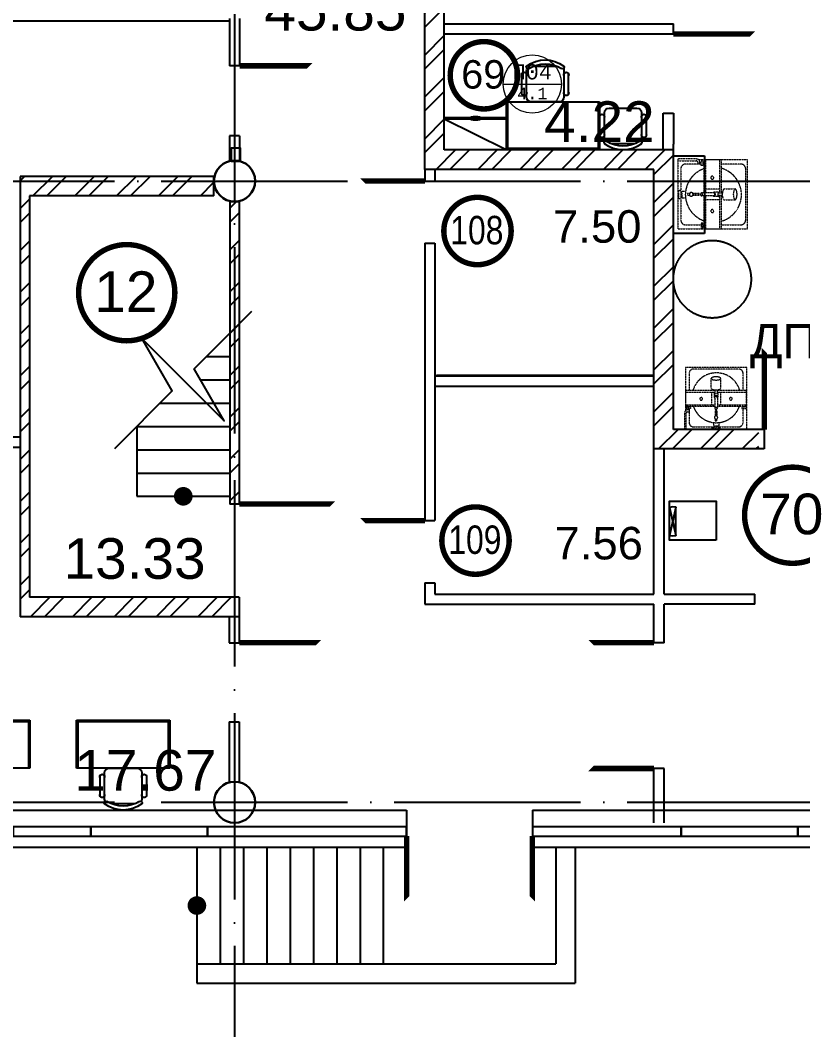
# Model space of a CAD drawing. Extents: x -4497 to 351150, y -50 to 322254.
# Drawn here: x 42009 to 52085, y 107157 to 120159 of the extents above; entities that cross this region are included whole.
import ezdxf
from ezdxf.enums import TextEntityAlignment as Align

# ---------------------------------------------------------------- set-up
doc = ezdxf.new("R2010")
doc.units = 0
doc.header["$LTSCALE"] = 100
for name, pattern in [('ACAD_ISO04W100', [30, 24, -3, 0, -3]), ('AHIDDEN4', [0.007, 0.005, -0.002]), ('DASHED', [19.05, 12.7, -6.35])]:
    doc.linetypes.add(name, pattern=pattern)
doc.layers.get('0').update_dxf_attribs({"linetype": 'CONTINUOUS'})
for name, color, linetype in [('axis', 40, 'CONTINUOUS'), ('brick', 12, 'CONTINUOUS'), ('COLON', 5, 'CONTINUOUS'), ('DOORS', 8, 'CONTINUOUS'), ('DRAW', 255, 'CONTINUOUS'), ('EEE', 7, 'CONTINUOUS'), ('furn', 54, 'CONTINUOUS'), ('GKL', 5, 'CONTINUOUS'), ('Glass', 4, 'CONTINUOUS'), ('production', 30, 'CONTINUOUS'), ('S', 2, 'CONTINUOUS'), ('SENDVICH', 2, 'CONTINUOUS'), ('TEXT', 2, 'CONTINUOUS')]:
    doc.layers.add(name, color=color, linetype=linetype)
for name, color, linetype, lineweight in [('dwgmodels.com', 3, 'CONTINUOUS', 0), ('Expl', 7, 'CONTINUOUS', 0), ('refr', 150, 'CONTINUOUS', 15), ('Z_0_Eksplіkacіjaja', 7, 'CONTINUOUS', 0)]:
    doc.layers.add(name, color=color, linetype=linetype, lineweight=lineweight)
doc.layers.add('MONOLIT', color=7, linetype='CONTINUOUS', true_color=0x691639)
doc.layers.add('OBORUD', color=7, linetype='CONTINUOUS', true_color=0x83639d)
doc.styles.add('ARIEL-17.5', font='arial.ttf', dxfattribs={"height": 15})
doc.styles.add('GENERATED_STYLE_1', font='arial.ttf')
doc.styles.get("Standard").update_dxf_attribs({"font": 'monotxt.shx', "width": 0.65, "height": 600})

# ---------------------------------------------------------------- blocks, each defined once
blk = doc.blocks.new('A$C194C6981')
at = {"layer": 'TEXT', "color": 6, "linetype": 'Continuous', "lineweight": 20, "style": 'ARIEL-17.5', "width": 0.998875}
blk.add_text('ДП-2', height=441.5, dxfattribs=at).set_placement((-953, 890))
blk = doc.blocks.new('Експікація приміщень')
at = {"layer": 'Z_0_Eksplіkacіjaja'}
blk.add_line((-1250, 0), (1250, 0), dxfattribs=at)
blk.add_ellipse((0, 0), major_axis=(-884, 884), ratio=1, start_param=3.926991, end_param=10.210176, dxfattribs=at)
at = {"layer": 'Z_0_Eksplіkacіjaja', "flags": 1}
blk.add_attdef('2_НАЙМЕНУВАННЯ', text='', height=500, dxfattribs=at).set_placement((0, 1879), align=Align.TOP_CENTER)
at = {"layer": 'Z_0_Eksplіkacіjaja'}
blk.add_attdef('1_НОМЕР', text='', height=650, dxfattribs=at).set_placement((0, 200), align=Align.CENTER)
blk.add_attdef('3_ПЛОЩА_КВ.М.', text='', height=500, dxfattribs=at).set_placement((0, -155), align=Align.TOP_CENTER)
blk = doc.blocks.new('1200х600')
at = {"layer": 'furn'}
for p, q in [((0, 0), (1200, 0)), ((0, -620), (0, 0)), ((20, -620), (20, 0)), ((1180, 0), (1180, -620)), ((1200, 0), (1200, -620)), ((1200, -600), (0, -600)), ((1200, -620), (0, -620))]:
    blk.add_line(p, q, dxfattribs=at)
blk = doc.blocks.new('CHAIR7')
for p, q in [((5.12, 15.04), (17.88, 15.04)), ((0, 9), (0, -9)), ((20, 12), (3, 12)), ((23, -7.44), (23, 7.44)), ((3, -12), (20, -12)), ((5.12, -15), (17.88, -15))]:
    blk.add_line(p, q)
for centre, radius, start, end in [((5.56, 13.54), 1.56, 73.7398, 286.2602), ((17.44, 13.54), 1.56, 253.7398, 106.2602), ((3, 9), 3, 90, 180), ((20, 9), 3, 62.41556, 90), ((22.34, 11.12), 1.1, 53.30994, 212.02741), ((4.82, 0), 19.64, 327.57575, 32.42425), ((7, 0), 20, 323.1301, 36.8699), ((3, -9), 3, 180, 270), ((5.56, -13.5), 1.56, 73.7398, 286.2602), ((17.44, -13.5), 1.56, 253.7398, 106.2602), ((20, -9), 3, 270, 297.58444), ((22.34, -11.12), 1.1, 147.97259, 306.69006)]:
    blk.add_arc(centre, radius, start, end)
blk = doc.blocks.new('box95-45')
at = {"layer": 'furn'}
for p, q in [((781, 400), (-19, 400)), ((-19, 400), (-19, -20)), ((781, -20), (781, 400)), ((-17, 376), (781, 376)), ((-17, -19), (781, 376)), ((-19, -20), (781, -20))]:
    blk.add_line(p, q, dxfattribs=at)
blk.add_ellipse((380, 388), major_axis=(74.3, 0), ratio=0.260869, dxfattribs=at)
blk = doc.blocks.new('A$C40C849ED')
at = {"layer": 'Expl', "color": 50, "lineweight": 0}
ref = blk.add_blockref('Експікація приміщень', (1133, 849), dxfattribs=dict(at, xscale=0.3000000000465661, yscale=0.2999999999883585, zscale=0.3))
ref.add_attrib('3_ПЛОЩА_КВ.М.', '4.1', dxfattribs={"height": 150}).set_placement((1133, 803), align=Align.TOP_CENTER)
ref.add_attrib('1_НОМЕР', 'П04', dxfattribs={"height": 195}).set_placement((1133, 909), align=Align.CENTER)
at = {"layer": 'furn', "xscale": -20, "yscale": 20, "zscale": 20}
for p, rotation in [((1300, 620, 0), 270), ((2301, 540), 90)]:
    blk.add_blockref('CHAIR7', p, dxfattribs=dict(at, rotation=rotation))
at = {"layer": 'furn'}
blk.add_blockref('1200х600', (800, 620), dxfattribs=at)
at = {"layer": 'furn', "xscale": -1}
blk.add_blockref('box95-45', (781, 20), dxfattribs=at)
blk = doc.blocks.new('Dilutel_tista_2')
at = {"layer": 'production', "color": 39, "linetype": 'AHIDDEN4', "lineweight": 18}
for p, q in [((800, 800), (0, 800)), ((0, 800), (0, 12)), ((501, 799), (299, 799)), ((299, 799), (299, 754)), ((320, 419), (320, 799)), ((480, 422), (480, 799)), ((501, 768), (501, 799)), ((531, 791), (510, 791)), ((510, 791), (510, 768)), ((531, 754), (531, 791)), ((800, 12), (800, 800)), ((22, 707), (21, 701)), ((21, 701), (21, 696)), ((21, 696), (21, 116)), ((23, 712), (22, 707)), ((25, 718), (23, 712)), ((28, 723), (25, 718)), ((31, 728), (28, 723)), ((34, 732), (31, 728)), ((38, 737), (34, 732)), ((42, 741), (38, 737)), ((47, 744), (42, 741)), ((52, 747), (47, 744)), ((57, 749), (52, 747)), ((63, 751), (57, 749)), ((68, 753), (63, 751)), ((74, 753), (68, 753)), ((80, 754), (74, 753)), ((299, 754), (80, 754)), ((201, 665), (160, 630)), ((248, 693), (201, 665)), ((299, 713), (248, 693)), ((299, 754), (299, 419)), ((510, 768), (501, 768)), ((501, 422), (501, 768)), ((510, 759), (501, 759)), ((510, 754), (501, 754)), ((552, 684), (501, 707)), ((510, 768), (510, 736)), ((510, 736), (531, 736)), ((707, 754), (531, 754)), ((531, 736), (531, 754)), ((598, 652), (552, 684)), ((637, 613), (598, 652)), ((712, 753), (707, 754)), ((718, 753), (712, 753)), ((724, 751), (718, 753)), ((729, 749), (724, 751)), ((735, 747), (729, 749)), ((739, 744), (735, 747)), ((744, 741), (739, 744)), ((748, 737), (744, 741)), ((752, 732), (748, 737)), ((756, 728), (752, 732)), ((759, 723), (756, 728)), ((761, 718), (759, 723)), ((763, 712), (761, 718)), ((764, 707), (763, 712)), ((765, 701), (764, 707)), ((766, 696), (765, 701)), ((766, 455), (766, 696)), ((98, 541), (80, 490)), ((125, 588), (98, 541)), ((160, 630), (125, 588)), ((387, 603), (386, 600)), ((386, 600), (386, 597)), ((386, 597), (386, 594)), ((386, 594), (387, 591)), ((389, 605), (387, 603)), ((387, 591), (389, 588)), ((390, 608), (389, 605)), ((389, 588), (390, 585)), ((392, 610), (390, 608)), ((390, 585), (392, 583)), ((395, 612), (392, 610)), ((392, 583), (395, 582)), ((398, 613), (395, 612)), ((395, 582), (398, 580)), ((401, 614), (398, 613)), ((398, 580), (401, 579)), ((404, 614), (401, 614)), ((401, 579), (404, 579)), ((407, 614), (404, 614)), ((404, 579), (407, 579)), ((410, 613), (407, 614)), ((407, 579), (410, 580)), ((413, 612), (410, 613)), ((410, 580), (413, 582)), ((415, 610), (413, 612)), ((413, 582), (415, 583)), ((417, 608), (415, 610)), ((415, 583), (417, 585)), ((419, 605), (417, 608)), ((417, 585), (419, 588)), ((421, 603), (419, 605)), ((419, 588), (421, 591)), ((421, 600), (421, 603)), ((422, 597), (421, 600)), ((421, 594), (422, 597)), ((421, 591), (421, 594)), ((670, 568), (637, 613)), ((693, 518), (670, 568)), ((80, 490), (71, 436)), ((71, 436), (71, 382)), ((126, 449), (119, 405)), ((119, 405), (126, 360)), ((142, 468), (126, 449)), ((157, 449), (142, 468)), ((267, 468), (142, 468)), ((164, 405), (157, 449)), ((157, 360), (164, 405)), ((276, 463), (267, 468)), ((283, 449), (276, 463)), ((288, 429), (283, 449)), ((290, 405), (288, 429)), ((288, 380), (290, 405)), ((289, 419), (337, 419)), ((480, 465), (320, 465)), ((323, 421), (322, 419)), ((324, 423), (323, 421)), ((326, 424), (324, 423)), ((328, 426), (326, 424)), ((330, 427), (328, 426)), ((332, 428), (330, 427)), ((334, 428), (332, 428)), ((336, 428), (334, 428)), ((336, 428), (383, 428)), ((339, 418), (337, 419)), ((337, 390), (339, 391)), ((340, 414), (339, 418)), ((339, 391), (340, 394)), ((342, 410), (340, 414)), ((340, 394), (342, 399)), ((342, 404), (342, 410)), ((342, 399), (342, 404)), ((368, 418), (365, 405)), ((365, 405), (368, 392)), ((376, 427), (368, 418)), ((368, 392), (376, 383)), ((375, 411), (374, 405)), ((374, 405), (375, 398)), ((378, 417), (375, 411)), ((375, 398), (378, 393)), ((387, 428), (376, 427)), ((382, 420), (378, 417)), ((378, 393), (382, 389)), ((387, 422), (382, 420)), ((396, 422), (387, 428)), ((387, 422), (527, 422)), ((518, 417), (514, 405)), ((514, 405), (518, 393)), ((527, 422), (518, 417)), ((518, 393), (527, 388)), ((536, 417), (527, 422)), ((527, 388), (536, 393)), ((540, 405), (536, 417)), ((536, 393), (540, 405)), ((627, 416), (555, 416)), ((555, 416), (555, 395)), ((555, 414), (625, 414)), ((555, 397), (625, 397)), ((555, 395), (626, 395)), ((624, 409), (623, 405)), ((623, 405), (624, 401)), ((625, 412), (624, 409)), ((624, 401), (625, 398)), ((626, 416), (625, 412)), ((625, 398), (626, 395)), ((628, 419), (626, 416)), ((626, 395), (628, 392)), ((631, 421), (628, 419)), ((628, 392), (631, 389)), ((634, 423), (631, 421)), ((637, 425), (634, 423)), ((641, 426), (637, 425)), ((645, 426), (641, 426)), ((648, 426), (645, 426)), ((652, 425), (648, 426)), ((655, 423), (652, 425)), ((658, 421), (655, 423)), ((661, 419), (658, 421)), ((658, 389), (661, 392)), ((663, 416), (661, 419)), ((661, 392), (663, 395)), ((665, 412), (663, 416)), ((686, 416), (663, 416)), ((663, 395), (665, 398)), ((663, 395), (686, 395)), ((666, 409), (665, 412)), ((665, 398), (666, 401)), ((666, 405), (666, 409)), ((666, 401), (666, 405)), ((686, 395), (686, 416)), ((708, 464), (693, 518)), ((713, 409), (708, 464)), ((708, 354), (713, 409)), ((751, 444), (711, 444)), ((751, 373), (751, 444)), ((766, 356), (766, 455)), ((766, 455), (788, 455)), ((766, 356), (766, 455)), ((788, 455), (788, 356)), ((71, 382), (80, 329)), ((80, 329), (98, 278)), ((98, 278), (125, 231)), ((126, 360), (142, 341)), ((142, 341), (157, 360)), ((267, 341), (142, 341)), ((267, 341), (276, 346)), ((276, 346), (283, 360)), ((283, 360), (288, 380)), ((289, 390), (337, 390)), ((299, 390), (299, 57)), ((320, 12), (320, 390)), ((320, 346), (480, 346)), ((322, 390), (324, 388)), ((324, 388), (325, 386)), ((325, 386), (327, 385)), ((327, 385), (328, 383)), ((328, 383), (330, 382)), ((330, 382), (332, 382)), ((332, 382), (334, 381)), ((334, 381), (336, 381)), ((336, 381), (383, 381)), ((376, 383), (387, 382)), ((382, 389), (387, 388)), ((387, 382), (396, 388)), ((387, 388), (527, 388)), ((480, 12), (480, 388)), ((501, 43), (501, 388)), ((631, 389), (634, 387)), ((634, 387), (637, 385)), ((637, 385), (641, 384)), ((641, 384), (645, 384)), ((645, 384), (648, 384)), ((648, 384), (652, 385)), ((652, 385), (655, 387)), ((655, 387), (658, 389)), ((670, 251), (693, 301)), ((693, 301), (708, 354)), ((711, 373), (751, 373)), ((766, 116), (766, 356)), ((788, 356), (766, 356)), ((125, 231), (160, 189)), ((160, 189), (201, 153)), ((201, 153), (248, 125)), ((387, 220), (386, 217)), ((386, 217), (386, 214)), ((386, 214), (386, 211)), ((386, 211), (387, 208)), ((389, 223), (387, 220)), ((387, 208), (389, 206)), ((390, 226), (389, 223)), ((389, 206), (390, 203)), ((392, 228), (390, 226)), ((390, 203), (392, 201)), ((395, 230), (392, 228)), ((392, 201), (395, 199)), ((398, 231), (395, 230)), ((395, 199), (398, 198)), ((401, 232), (398, 231)), ((398, 198), (401, 197)), ((404, 232), (401, 232)), ((401, 197), (404, 197)), ((407, 232), (404, 232)), ((404, 197), (407, 197)), ((410, 231), (407, 232)), ((407, 197), (410, 198)), ((413, 230), (410, 231)), ((410, 198), (413, 199)), ((415, 228), (413, 230)), ((413, 199), (415, 201)), ((417, 226), (415, 228)), ((415, 201), (417, 203)), ((419, 223), (417, 226)), ((417, 203), (419, 206)), ((421, 220), (419, 223)), ((419, 206), (421, 208)), ((421, 217), (421, 220)), ((422, 214), (421, 217)), ((421, 211), (422, 214)), ((421, 208), (421, 211)), ((501, 111), (552, 135)), ((552, 135), (598, 166)), ((598, 166), (637, 205)), ((637, 205), (670, 251)), ((0, 12), (558, 12)), ((21, 116), (21, 110)), ((21, 110), (22, 104)), ((22, 104), (23, 99)), ((23, 99), (25, 93)), ((25, 93), (28, 88)), ((28, 88), (31, 83)), ((31, 83), (34, 79)), ((34, 79), (38, 75)), ((38, 75), (42, 71)), ((42, 71), (47, 67)), ((47, 67), (52, 64)), ((52, 64), (57, 62)), ((57, 62), (63, 60)), ((63, 60), (68, 59)), ((68, 59), (74, 58)), ((74, 58), (80, 57)), ((80, 57), (299, 57)), ((248, 125), (299, 105)), ((299, 57), (299, 12)), ((299, 12), (501, 12)), ((501, 57), (510, 57)), ((510, 52), (501, 52)), ((510, 43), (501, 43)), ((501, 12), (501, 43)), ((510, 75), (531, 75)), ((510, 43), (510, 75)), ((510, 20), (510, 43)), ((531, 20), (510, 20)), ((531, 75), (531, 57)), ((531, 57), (547, 57)), ((531, 57), (531, 20)), ((547, 57), (547, 37)), ((547, 57), (570, 57)), ((547, 37), (548, 31)), ((548, 31), (550, 24)), ((550, 24), (552, 19)), ((552, 19), (556, 13)), ((556, 13), (561, 9)), ((561, 9), (566, 5)), ((566, 5), (572, 2)), ((570, 38), (570, 57)), ((570, 57), (707, 57)), ((570, 38), (570, 35)), ((570, 35), (571, 32)), ((571, 32), (572, 29)), ((572, 29), (574, 27)), ((572, 2), (578, 1)), ((574, 27), (576, 25)), ((576, 25), (579, 23)), ((578, 1), (585, 0)), ((579, 23), (581, 22)), ((581, 22), (584, 21)), ((584, 21), (587, 21)), ((585, 0), (789, 0)), ((789, 21), (587, 21)), ((707, 57), (712, 58)), ((712, 58), (718, 59)), ((718, 59), (724, 60)), ((724, 60), (729, 62)), ((729, 62), (735, 64)), ((735, 64), (739, 67)), ((739, 67), (744, 71)), ((744, 71), (748, 75)), ((748, 75), (752, 79)), ((752, 79), (756, 83)), ((756, 83), (759, 88)), ((759, 88), (761, 93)), ((761, 93), (763, 99)), ((763, 99), (764, 104)), ((764, 104), (765, 110)), ((765, 110), (766, 116)), ((791, 20), (789, 21)), ((789, 0), (791, 0)), ((792, 20), (791, 20)), ((791, 0), (792, 1)), ((794, 19), (792, 20)), ((792, 1), (794, 1)), ((796, 18), (794, 19)), ((794, 1), (796, 2)), ((797, 17), (796, 18)), ((796, 2), (797, 4)), ((798, 15), (797, 17)), ((797, 4), (798, 5)), ((799, 14), (798, 15)), ((798, 5), (799, 7)), ((799, 12), (799, 14)), ((799, 10), (799, 12)), ((799, 12), (800, 12)), ((799, 9), (799, 10)), ((799, 7), (799, 9))]:
    blk.add_line(p, q, dxfattribs=at)
blk = doc.blocks.new('Dilutel_tista')
at = {"layer": 'production', "color": 39, "linetype": 'AHIDDEN4', "lineweight": 18}
for p, q in [((900, 900), (0, 900)), ((0, 900), (0, 13)), ((24, 789), (23, 783)), ((23, 783), (23, 130)), ((25, 795), (24, 789)), ((26, 801), (25, 795)), ((28, 807), (26, 801)), ((31, 813), (28, 807)), ((34, 819), (31, 813)), ((38, 824), (34, 819)), ((43, 829), (38, 824)), ((48, 833), (43, 829)), ((53, 837), (48, 833)), ((58, 840), (53, 837)), ((64, 843), (58, 840)), ((70, 845), (64, 843)), ((77, 847), (70, 845)), ((83, 848), (77, 847)), ((90, 848), (83, 848)), ((337, 848), (90, 848)), ((337, 802), (279, 780)), ((563, 899), (337, 899)), ((337, 899), (337, 848)), ((337, 848), (337, 471)), ((360, 471), (360, 899)), ((540, 474), (540, 899)), ((563, 864), (563, 899)), ((574, 864), (563, 864)), ((563, 474), (563, 864)), ((574, 854), (563, 854)), ((574, 848), (563, 848)), ((621, 769), (563, 796)), ((597, 890), (574, 890)), ((574, 890), (574, 864)), ((574, 864), (574, 828)), ((574, 828), (597, 828)), ((597, 848), (597, 890)), ((795, 848), (597, 848)), ((597, 828), (597, 848)), ((802, 848), (795, 848)), ((808, 847), (802, 848)), ((814, 845), (808, 847)), ((820, 843), (814, 845)), ((826, 840), (820, 843)), ((832, 837), (826, 840)), ((837, 833), (832, 837)), ((842, 829), (837, 833)), ((846, 824), (842, 829)), ((850, 819), (846, 824)), ((853, 813), (850, 819)), ((856, 807), (853, 813)), ((858, 801), (856, 807)), ((860, 795), (858, 801)), ((861, 789), (860, 795)), ((861, 783), (861, 789)), ((861, 512), (861, 783)), ((900, 13), (900, 900)), ((141, 661), (111, 608)), ((180, 708), (141, 661)), ((226, 748), (180, 708)), ((279, 780), (226, 748)), ((435, 675), (434, 671)), ((434, 671), (435, 668)), ((436, 678), (435, 675)), ((435, 668), (436, 665)), ((437, 681), (436, 678)), ((436, 665), (437, 661)), ((439, 684), (437, 681)), ((437, 661), (439, 659)), ((442, 686), (439, 684)), ((439, 659), (442, 656)), ((444, 688), (442, 686)), ((442, 656), (444, 654)), ((448, 690), (444, 688)), ((444, 654), (448, 653)), ((451, 691), (448, 690)), ((448, 653), (451, 652)), ((454, 691), (451, 691)), ((451, 652), (454, 652)), ((458, 691), (454, 691)), ((454, 652), (458, 652)), ((461, 690), (458, 691)), ((458, 652), (461, 653)), ((464, 688), (461, 690)), ((461, 653), (464, 654)), ((467, 686), (464, 688)), ((464, 654), (467, 656)), ((470, 684), (467, 686)), ((467, 656), (470, 659)), ((472, 681), (470, 684)), ((470, 659), (472, 661)), ((473, 678), (472, 681)), ((472, 661), (473, 665)), ((474, 675), (473, 678)), ((473, 665), (474, 668)), ((474, 671), (474, 675)), ((474, 668), (474, 671)), ((672, 734), (621, 769)), ((717, 690), (672, 734)), ((753, 639), (717, 690)), ((90, 551), (79, 491)), ((111, 608), (90, 551)), ((159, 526), (142, 505)), ((177, 505), (159, 526)), ((301, 526), (159, 526)), ((310, 521), (301, 526)), ((319, 505), (310, 521)), ((540, 523), (360, 523)), ((780, 582), (753, 639)), ((796, 522), (780, 582)), ((802, 460), (796, 522)), ((79, 491), (79, 430)), ((79, 430), (90, 370)), ((142, 505), (134, 455)), ((134, 455), (142, 405)), ((142, 405), (159, 384)), ((159, 384), (177, 405)), ((184, 455), (177, 505)), ((177, 405), (184, 455)), ((310, 390), (319, 405)), ((324, 482), (319, 505)), ((319, 405), (324, 428)), ((326, 455), (324, 482)), ((324, 428), (326, 455)), ((325, 471), (379, 471)), ((325, 438), (379, 438)), ((337, 438), (337, 65)), ((360, 13), (360, 438)), ((363, 473), (362, 471)), ((362, 438), (364, 436)), ((365, 476), (363, 473)), ((364, 436), (366, 434)), ((367, 477), (365, 476)), ((366, 434), (368, 433)), ((369, 479), (367, 477)), ((368, 433), (370, 431)), ((371, 480), (369, 479)), ((370, 431), (372, 430)), ((373, 481), (371, 480)), ((372, 430), (374, 430)), ((376, 482), (373, 481)), ((374, 430), (376, 429)), ((378, 482), (376, 482)), ((376, 429), (378, 429)), ((378, 482), (431, 482)), ((378, 429), (431, 429)), ((381, 470), (379, 471)), ((379, 438), (381, 440)), ((383, 466), (381, 470)), ((381, 440), (383, 443)), ((384, 461), (383, 466)), ((383, 443), (384, 449)), ((385, 455), (384, 461)), ((384, 449), (385, 455)), ((414, 470), (411, 456)), ((411, 456), (414, 441)), ((423, 480), (414, 470)), ((414, 441), (423, 431)), ((422, 463), (421, 455)), ((421, 455), (422, 448)), ((425, 469), (422, 463)), ((422, 448), (425, 442)), ((435, 481), (423, 480)), ((423, 431), (435, 429)), ((430, 473), (425, 469)), ((425, 442), (430, 438)), ((435, 474), (430, 473)), ((430, 438), (435, 436)), ((446, 474), (435, 481)), ((435, 474), (593, 474)), ((435, 429), (445, 436)), ((435, 436), (593, 436)), ((540, 13), (540, 436)), ((563, 48), (563, 436)), ((583, 469), (578, 455)), ((578, 455), (583, 442)), ((593, 474), (583, 469)), ((583, 442), (593, 436)), ((603, 469), (593, 474)), ((593, 436), (603, 442)), ((608, 455), (603, 469)), ((603, 442), (608, 455)), ((705, 468), (624, 468)), ((624, 468), (624, 444)), ((624, 466), (703, 466)), ((624, 447), (703, 447)), ((624, 444), (704, 444)), ((702, 460), (701, 456)), ((701, 456), (702, 452)), ((703, 464), (702, 460)), ((702, 452), (703, 448)), ((704, 468), (703, 464)), ((703, 448), (704, 444)), ((707, 471), (704, 468)), ((704, 444), (707, 440)), ((710, 474), (707, 471)), ((707, 440), (710, 438)), ((713, 476), (710, 474)), ((710, 438), (713, 435)), ((717, 478), (713, 476)), ((713, 435), (717, 433)), ((721, 479), (717, 478)), ((717, 433), (721, 432)), ((725, 479), (721, 479)), ((721, 432), (725, 432)), ((729, 479), (725, 479)), ((725, 432), (729, 432)), ((733, 478), (729, 479)), ((729, 432), (733, 433)), ((737, 476), (733, 478)), ((733, 433), (737, 435)), ((741, 474), (737, 476)), ((737, 435), (741, 438)), ((744, 471), (741, 474)), ((741, 438), (744, 440)), ((746, 468), (744, 471)), ((744, 440), (746, 444)), ((772, 468), (745, 468)), ((748, 464), (746, 468)), ((746, 444), (748, 448)), ((746, 444), (772, 444)), ((749, 460), (748, 464)), ((748, 448), (749, 452)), ((749, 456), (749, 460)), ((749, 452), (749, 456)), ((772, 444), (772, 468)), ((780, 338), (796, 398)), ((796, 398), (802, 460)), ((799, 419), (845, 419)), ((845, 500), (800, 500)), ((845, 419), (845, 500)), ((861, 401), (861, 512)), ((861, 512), (887, 512)), ((861, 401), (861, 512)), ((861, 130), (861, 401)), ((887, 401), (861, 401)), ((887, 512), (887, 401)), ((90, 370), (111, 313)), ((111, 313), (141, 260)), ((301, 384), (159, 384)), ((301, 384), (310, 390)), ((360, 390), (540, 390)), ((451, 261), (448, 260)), ((454, 261), (451, 261)), ((458, 261), (454, 261)), ((461, 260), (458, 261)), ((717, 231), (753, 282)), ((753, 282), (780, 338)), ((141, 260), (180, 212)), ((180, 212), (226, 173)), ((226, 173), (279, 141)), ((279, 141), (337, 119)), ((435, 245), (434, 241)), ((434, 241), (435, 238)), ((436, 248), (435, 245)), ((435, 238), (436, 235)), ((437, 251), (436, 248)), ((436, 235), (437, 231)), ((439, 254), (437, 251)), ((437, 231), (439, 229)), ((442, 256), (439, 254)), ((439, 229), (442, 226)), ((444, 258), (442, 256)), ((442, 226), (444, 224)), ((448, 260), (444, 258)), ((444, 224), (448, 223)), ((448, 223), (451, 222)), ((451, 222), (454, 222)), ((454, 222), (458, 222)), ((458, 222), (461, 223)), ((464, 258), (461, 260)), ((461, 223), (464, 224)), ((467, 256), (464, 258)), ((464, 224), (467, 226)), ((470, 254), (467, 256)), ((467, 226), (470, 229)), ((472, 251), (470, 254)), ((470, 229), (472, 231)), ((473, 248), (472, 251)), ((472, 231), (473, 235)), ((474, 245), (473, 248)), ((473, 235), (474, 238)), ((474, 241), (474, 245)), ((474, 238), (474, 241)), ((563, 125), (621, 151)), ((621, 151), (672, 187)), ((672, 187), (717, 231)), ((0, 13), (627, 13)), ((23, 130), (24, 124)), ((24, 124), (25, 117)), ((25, 117), (26, 111)), ((26, 111), (28, 105)), ((28, 105), (31, 99)), ((31, 99), (34, 94)), ((34, 94), (38, 89)), ((38, 89), (43, 84)), ((43, 84), (48, 80)), ((48, 80), (53, 76)), ((53, 76), (58, 72)), ((58, 72), (64, 70)), ((64, 70), (70, 68)), ((70, 68), (77, 66)), ((77, 66), (83, 65)), ((83, 65), (90, 65)), ((90, 65), (337, 65)), ((337, 65), (337, 13)), ((337, 13), (563, 13)), ((563, 65), (574, 65)), ((574, 58), (563, 58)), ((574, 48), (563, 48)), ((563, 13), (563, 48)), ((574, 84), (597, 84)), ((574, 48), (574, 84)), ((574, 22), (574, 48)), ((597, 22), (574, 22)), ((597, 84), (597, 65)), ((597, 65), (616, 65)), ((597, 65), (597, 22)), ((616, 65), (616, 42)), ((616, 65), (641, 65)), ((616, 42), (616, 34)), ((616, 34), (618, 27)), ((618, 27), (621, 21)), ((621, 21), (626, 15)), ((626, 15), (631, 10)), ((631, 10), (637, 6)), ((637, 6), (644, 3)), ((641, 43), (641, 65)), ((641, 65), (795, 65)), ((641, 43), (641, 39)), ((641, 39), (642, 36)), ((642, 36), (644, 33)), ((644, 33), (646, 30)), ((644, 3), (651, 1)), ((646, 30), (648, 28)), ((648, 28), (651, 26)), ((651, 26), (654, 24)), ((651, 1), (658, 0)), ((654, 24), (657, 24)), ((657, 24), (661, 23)), ((658, 0), (887, 0)), ((887, 23), (661, 23)), ((795, 65), (802, 65)), ((802, 65), (808, 66)), ((808, 66), (814, 68)), ((814, 68), (820, 70)), ((820, 70), (826, 72)), ((826, 72), (832, 76)), ((832, 76), (837, 80)), ((837, 80), (842, 84)), ((842, 84), (846, 89)), ((846, 89), (850, 94)), ((850, 94), (853, 99)), ((853, 99), (856, 105)), ((856, 105), (858, 111)), ((858, 111), (860, 117)), ((860, 117), (861, 124)), ((861, 124), (861, 130)), ((890, 23), (887, 23)), ((887, 0), (890, 0)), ((892, 23), (890, 23)), ((890, 0), (892, 1)), ((893, 22), (892, 23)), ((892, 1), (893, 2)), ((895, 21), (893, 22)), ((893, 2), (895, 3)), ((897, 19), (895, 21)), ((895, 3), (897, 4)), ((898, 17), (897, 19)), ((897, 4), (898, 6)), ((899, 16), (898, 17)), ((898, 6), (899, 8)), ((899, 14), (899, 16)), ((899, 12), (899, 14)), ((899, 13), (900, 13)), ((899, 10), (899, 12)), ((899, 8), (899, 10))]:
    blk.add_line(p, q, dxfattribs=at)
blk = doc.blocks.new('A$C125E3969')
at = {"layer": 'production', "color": 143, "linetype": 'DASHED', "ltscale": 10, "elevation": 0}
blk.add_lwpolyline([(13650, 7325), (13650, 8325), (14050, 8325), (14050, 7325), (13650, 7325)], dxfattribs=at)
at = {"layer": 'production', "color": 11, "elevation": 0}
blk.add_lwpolyline([(14200, 3376), (13600, 3376), (13600, 3436), (13642, 3431), (13683, 3436), (13683, 3801), (13642, 3806), (13601, 3797), (13683, 3436), (13683, 3801), (13600, 3436), (13600, 3876), (14200, 3876), (14200, 3376)], dxfattribs=at)
at = {"layer": 'production', "color": 11, "linetype": 'DASHED', "ltscale": 10}
blk.add_circle((14150, 6736, 0), 500, dxfattribs=at)
blk.add_blockref('A$C40C849ED', (10700, 8400, 0))
at = {"layer": 'furn', "rotation": 180}
for p in [(5366, 438), (7166, 438)]:
    blk.add_blockref('1200х600', p, dxfattribs=at)
at = {"layer": 'furn', "xscale": -20, "yscale": 20, "zscale": 20, "rotation": 90}
blk.add_blockref('CHAIR7', (6566, 440), dxfattribs=at)
at = {"layer": 'production', "color": 0, "lineweight": 0, "rotation": 180}
blk.add_blockref('Dilutel_tista', (14605, 8284, 0), dxfattribs=at)
at = {"layer": 'production', "color": 39, "linetype": 'AHIDDEN4', "lineweight": 18, "rotation": 270}
blk.add_blockref('Dilutel_tista_2', (13794, 5600), dxfattribs=at)
at = {"layer": 'refr', "color": 5, "lineweight": 0, "style": 'GENERATED_STYLE_1'}
for p in [(31750, 11184, 0), (26627, 8259, 0), (27247, 8259, 0)]:
    blk.add_attdef('txt', text='', height=120, dxfattribs=at).set_placement(p, align=Align.BOTTOM_LEFT)

msp = doc.modelspace()

# ---------------------------------------------------------------- hatches: boundary and pattern name
at = {"layer": 'DRAW'}
h = msp.add_hatch(dxfattribs=at)
h.set_pattern_fill('ANSI32,_O', color=256, scale=40)
h.set_pattern_definition([(45, (4446.9, 441176.72), (-269.4077, 269.4077), []), (45, (4626.5, 441176.72), (-269.4077, 269.4077), [])])
h.paths.add_polyline_path([(47469.3, 118487.2), (50419.3, 118487.2), (50419.3, 114887.5), (51519.3, 114887.5), (51519.3, 114637.5), (50169.3, 114637.5), (50169.3, 118237.2), (47219.3, 118237.2), (47219.3, 125962.2), (46869.3, 125962.2), (46869.3, 126212.2), (47469.3, 126212.2)])
h.paths.add_polyline_path([(57419.3, 117837.2), (56769.3, 117837.2), (56769.3, 114637.5), (52609.3, 114637.5), (52609.3, 114887.5), (56519.3, 114887.5), (56519.3, 118087.2), (57419.3, 118087.2)])
h.paths.add_polyline_path([(42009.3, 118147.2), (44504.3, 118147.2), (44504.3, 118087.2), (44504.3, 117897.2), (42129.3, 117897.2), (42129.3, 112727.2), (44829.3, 112727.2), (44829.3, 112477.2), (42009.3, 112477.2)])
h.paths.add_polyline_path([(60857.2, 117837.2, 0.3183234), (61034.3, 118087.2), (65594.3, 118087.2), (65594.3, 118359.3), (65844.3, 118359.3), (65844.3, 117837.2)])
h.paths.add_polyline_path([(44709.3, 117822.2), (44709.3, 113927.2), (44829.3, 113927.2), (44829.3, 117822.2), (44769.3, 117822.2)])
h.paths.add_polyline_path([(59234.3, 117837.2), (58019.3, 117837.2), (58019.3, 118087.2), (59234.3, 118087.2)])
h.paths.add_polyline_path([(60504.3, 118087.2, 0.3183234), (60681.4, 117837.2), (60328.7, 117837.2), (60328.7, 118087.2)])

# ---------------------------------------------------------------- linework, layer by layer
for p, q in [((44409.3, 115827.2), (44709.3, 115827.2)), ((44332.4, 115527.2), (44709.3, 115527.2)), ((43809.3, 115227.2), (44709.3, 115227.2)), ((43509.3, 114927.2), (44709.3, 114927.2)), ((43509.3, 114627.2), (44709.3, 114627.2)), ((43509.3, 114327.2), (44709.3, 114327.2)), ((43509.3, 114027.2), (44709.3, 114027.2))]:
    msp.add_line(p, q)
at = {"flags": 128}
for points in [[(43226.5, 114644.3), (43967.9, 115385.7), (43581.5, 116055), (44637.1, 114999.4), (44250.7, 115668.6), (44992.1, 116410)], [(43509.3, 114927.2), (43509.3, 114027.2)]]:
    msp.add_lwpolyline(points, dxfattribs=at)
msp.add_lwpolyline([(44109.3, 114027.2, 0, 0, 0), (44109.3, 114306.5, 240, 0, 0), (44109.3, 115306.5, 0, 0, 0)], format="xyseb", dxfattribs=at)
at = {"const_width": 120, "flags": 128}
msp.add_lwpolyline([(44049.3, 114027.2, 1), (44169.3, 114027.2, 1)], format="xyb", close=True, dxfattribs=at)
at = {"layer": 'axis', "linetype": 'ACAD_ISO04W100'}
for p, q in [((44769.3, 318243.4), (44769.3, 84615.2)), ((-1176.8, 118087.2), (132719.4, 118087.2)), ((-1176.8, 110087.2), (272433.1, 110087.2))]:
    msp.add_line(p, q, dxfattribs=at)
at = {"layer": 'brick', "linetype": 'Continuous'}
for points, elevation in [([(47469.3, 118487.2), (47469.3, 126212.2)], -0.2), ([(47219.3, 118237.2), (47219.3, 125962.2)], -0.2), ([(50419.3, 118487.2), (47469.3, 118487.2)], 0), ([(50419.3, 114887.5), (50419.3, 118487.2)], -0.2), ([(50169.3, 118237.2), (47219.3, 118237.2)], 0), ([(50169.3, 114637.5), (50169.3, 118237.2)], -0.2), ([(51589.3, 114887.5), (50419.3, 114887.5)], -0.2), ([(51589.3, 114637.5), (50169.3, 114637.5)], -0.2)]:
    msp.add_lwpolyline(points, dxfattribs=dict(at, elevation=elevation))
at = {"layer": 'brick', "flags": 128}
for points in [[(42009.3, 118147.2), (42009.3, 112477.2)], [(44504.3, 118147.2), (42009.3, 118147.2)], [(44504.3, 117897.2), (44504.3, 118147.2)], [(42129.3, 117897.2), (42129.3, 112727.2)], [(44504.3, 117897.2), (42129.3, 117897.2)], [(44709.3, 117822.2), (44709.3, 113927.2)], [(44709.3, 117822.2), (44829.3, 117822.2)], [(44829.3, 117822.2), (44829.3, 113927.2)], [(44829.3, 113927.2), (44709.3, 113927.2)], [(44829.3, 112727.2), (42129.3, 112727.2)], [(44829.3, 112727.2), (44829.3, 112477.2)], [(44829.3, 112477.2), (42009.3, 112477.2)]]:
    msp.add_lwpolyline(points, dxfattribs=at)
at = {"layer": 'brick', "elevation": -0.2, "flags": 128}
msp.add_lwpolyline([(51589.3, 114887.5), (51589.3, 114637.5)], dxfattribs=at)
at = {"layer": 'COLON', "lineweight": 30}
for points in [[(44504.3, 118087.2, 1), (45034.3, 118087.2, 1)], [(44504.3, 110087.2, 1), (45034.3, 110087.2, 1)]]:
    msp.add_lwpolyline(points, format="xyb", close=True, dxfattribs=at)
at = {"layer": 'DOORS', "flags": 128}
for points, elevation in [([(50419.3, 121132.2, 70, 70, 0), (51439.3, 121132.2, 0, 0, 0), (50419.3, 120112.2, 0, 0, 0)], 0), ([(47219.3, 118087.2, 70, 70, 0), (46419.3, 118087.2, 0, 0, 0), (47219.3, 117287.2, 0, 0, 0)], 0), ([(47219.3, 113714, 70, 70, 0), (46419.3, 113714, 0, 0, 0), (47219.3, 112914, 0, 0, 0)], -0.1), ([(52489.3, 112637.2, 70, 70, 0), (52489.3, 111617.2, 0, 0, 0), (51469.3, 112637.2, 0, 0, 0)], -0.3)]:
    msp.add_lwpolyline(points, format="xyseb", dxfattribs=dict(at, elevation=elevation))
for points in [[(50419.3, 119982.2, 70, 70, 0), (51439.3, 119982.2, 0, 0, 0), (50419.3, 118962.2, 0, 0, 0)], [(44834.3, 119570.2, 70, 70, 0), (45734.3, 119570.2, 0, 0, 0), (44834.3, 118670.2, 0, 0, 0)], [(44829.3, 113927.2, 70, 70, 0), (46029.3, 113927.2, 0, 0, 0), (44829.3, 112727.2, 0, 0, 0)], [(44829.3, 112142.2, 70, 70, 0), (45849.3, 112142.2, 0, 0, 0), (44829.3, 111122.2, 0, 0, 0)], [(50169.3, 110522.2, 70, 70, 0), (49359.3, 110522.2, 0, 0, 0), (50169.3, 111332.2, 0, 0, 0), (49359.3, 112142.2, 70, 70, 0), (50169.3, 112142.2, 70, 70, 0)], [(46984.3, 109652.2, 70, 70, 0), (46984.3, 108842.2, 0, 0, 0), (47794.3, 109652.2, 0, 0, 0), (48604.3, 108842.2, 70, 70, 0), (48604.3, 109652.2, 70, 70, 0)]]:
    msp.add_lwpolyline(points, format="xyseb", dxfattribs=at)
at = {"layer": 'DOORS', "color": 1, "elevation": -0.2, "flags": 128}
msp.add_lwpolyline([(51589.3, 114887.5, 70, 70, 0), (51589.3, 115907.5, 0, 0, 0), (52609.3, 114887.5, 0, 0, 0)], format="xyseb", dxfattribs=at)
at = {"layer": 'DRAW'}
msp.add_line((50169.3, 115587.2, 0), (50169.3, 115587.2, 0), dxfattribs=at)
at = {"layer": 'dwgmodels.com', "color": 7, "lineweight": 25}
msp.add_lwpolyline([(44724.3, 118344.2), (44844.3, 118344.2), (44844.3, 118512.3), (44724.3, 118512.3), (44724.3, 118344.2)], dxfattribs=at)
at = {"layer": 'EEE', "linetype": 'Continuous', "const_width": 70}
for points in [[(47545.6, 119449.4, 1), (48413, 119449.4, 1)], [(42761.3, 116649.4, 1), (44000.4, 116649.4, 1)]]:
    msp.add_lwpolyline(points, format="xyb", close=True, dxfattribs=at)
for points, elevation in [([(47463.2, 117443.7, 1), (48330.6, 117443.7, 1)], -0.3), ([(51335.6, 113783.7, 1), (52574.7, 113783.7, 1)], -0.3), ([(47437.7, 113456.9, 1), (48305.1, 113456.9, 1)], -0.2)]:
    msp.add_lwpolyline(points, format="xyb", close=True, dxfattribs=dict(at, elevation=elevation))
at = {"layer": 'GKL'}
for p, q in [((36454.3, 120148.7), (44704.3, 120148.7)), ((50419.3, 118962.2), (50419.3, 118562.2))]:
    msp.add_line(p, q, dxfattribs=at)
at = {"layer": 'GKL', "flags": 128}
for points in [[(44704.3, 120182.2), (44704.3, 119570.2)], [(44834.3, 120182.2), (44834.3, 119570.2)], [(47469.3, 120112.2), (50419.3, 120112.2)], [(47469.3, 119982.2), (50419.3, 119982.2)], [(44834.3, 119570.2), (44704.3, 119570.2)], [(50289.3, 118962.2), (50419.3, 118962.2)], [(44704.3, 118670.2), (44704.3, 118344.1)], [(44834.3, 118670.2), (44704.3, 118670.2)], [(44834.3, 118670.2), (44834.3, 118344.1)], [(42009.3, 114787.2), (39319.3, 114787.2)], [(42009.3, 114657.2), (39319.3, 114657.2)], [(50169.3, 112767.2), (50169.3, 114637.5)], [(50299.3, 112767.2), (50299.3, 114637.5)], [(50169.3, 112142.2), (50169.3, 112637.2)], [(51469.3, 112637.2), (50299.3, 112637.2)], [(50299.3, 112142.2), (50299.3, 112637.2)], [(44699.3, 112477.2), (44699.3, 112142.2)], [(44829.3, 112477.2), (44829.3, 112142.2)], [(44699.3, 112142.2), (44829.3, 112142.2)], [(50299.3, 112142.2), (50169.3, 112142.2)], [(44699.3, 111122.2), (44699.3, 110345.3)], [(44699.3, 111122.2), (44829.3, 111122.2)], [(44829.3, 111122.2), (44829.3, 110345.3)], [(50169.3, 109822.2), (50169.3, 110522.2)], [(50299.3, 110522.2), (50169.3, 110522.2)], [(50299.3, 109822.2), (50299.3, 110522.2)]]:
    msp.add_lwpolyline(points, dxfattribs=at)
for points, elevation in [([(50419.3, 119982.2), (50419.3, 120112.2)], 0), ([(50289.3, 118487.2), (50289.3, 118962.2)], 0), ([(50419.3, 118487.2), (50419.3, 118562.2)], 0), ([(47219.3, 118237.2), (47219.3, 118087.2)], 0), ([(47349.3, 118237.2), (47349.3, 118087.2)], 0), ([(47219.3, 118087.2), (47349.3, 118087.2)], -0.1), ([(47219.3, 117287.2), (47219.3, 113714)], 0), ([(47219.3, 117287.2), (47349.3, 117287.2)], -0.1), ([(47349.3, 117287.2), (47349.3, 113714)], 0), ([(47369.3, 115587.2), (50169.3, 115587.2)], 0), ([(47349.3, 115577.2), (50169.3, 115577.2)], 0), ([(47349.3, 115447.2), (50169.3, 115447.2)], 0), ([(47219.3, 113714), (47349.3, 113714)], -0.1), ([(47219.3, 112914), (47219.3, 112637.2)], 0), ([(47219.3, 112914), (47349.3, 112914)], -0.1), ([(47349.3, 112914), (47349.3, 112767.2)], 0), ([(47349.3, 112767.2), (50169.3, 112767.2)], -0.3), ([(50299.3, 112767.2), (51469.3, 112767.2)], -0.3), ([(51469.3, 112637.2), (51469.3, 112767.2)], -0.3), ([(47219.3, 112637.2), (50169.3, 112637.2)], -0.3)]:
    msp.add_lwpolyline(points, dxfattribs=dict(at, elevation=elevation))
at = {"layer": 'Glass'}
for points in [[(42919.3, 109652.2), (44419.3, 109652.2), (44419.3, 109772.2), (42919.3, 109772.2)], [(50519.3, 109652.2), (52019.3, 109652.2), (52019.3, 109772.2), (50519.3, 109772.2)]]:
    msp.add_lwpolyline(points, close=True, dxfattribs=at)
at = {"layer": 'MONOLIT'}
for p, q in [((46984.3, 109987.2), (46984.3, 109507.2)), ((48604.3, 109987.2), (48604.3, 109507.5)), ((44284.3, 109507.2), (44284.3, 107757.2)), ((44584.3, 109507.2), (44584.3, 108007.2)), ((44884.3, 109507.2), (44884.3, 108007.2)), ((45184.3, 109507.2), (45184.3, 108007.2)), ((45484.3, 109507.2), (45484.3, 108007.2)), ((45784.3, 109507.2), (45784.3, 108007.2)), ((46084.3, 109507.2), (46084.3, 108007.2)), ((46384.3, 109507.2), (46384.3, 108007.2)), ((46684.3, 109507.2), (46684.3, 108007.2)), ((48904.3, 109507.2), (48904.3, 108007.2)), ((49154.3, 109507.2), (49154.3, 107757.2))]:
    msp.add_line(p, q, dxfattribs=at)
for points in [[(36669.3, 109987.2), (46984.3, 109987.2)], [(48604.3, 109987.2), (103969.3, 109987.2)], [(36189.3, 109507.2), (46984.3, 109507.2)], [(48604.3, 109507.2), (103969.3, 109507.2)], [(44284.3, 108007.2), (48904.3, 108007.2)], [(44284.3, 107757.2), (49154.3, 107757.2)]]:
    msp.add_lwpolyline(points, dxfattribs=at)
at = {"layer": 'MONOLIT', "const_width": 120, "flags": 128}
msp.add_lwpolyline([(44224.3, 108757.2, 1), (44344.3, 108757.2, 1)], format="xyb", close=True, dxfattribs=at)
at = {"layer": 'MONOLIT', "flags": 128}
msp.add_lwpolyline([(44284.3, 108757.2, 0, 0, 0), (45684.3, 108757.2, 240, 0, 0), (46684.3, 108757.2, 0, 0, 0)], format="xyseb", dxfattribs=at)
at = {"layer": 'SENDVICH'}
for points in [[(41919.3, 109652.3), (42919.3, 109652.3), (42919.3, 109772.2), (41919.3, 109772.2)], [(44419.3, 109652.2), (46984.3, 109652.2), (46984.3, 109772.2), (44419.3, 109772.2)], [(48604.3, 109652.2), (50519.3, 109652.2), (50519.3, 109772.2), (48604.3, 109772.2)], [(52019.3, 109652.2), (53519.3, 109652.2), (53519.3, 109772.2), (52019.3, 109772.2)]]:
    msp.add_lwpolyline(points, close=True, dxfattribs=at)

# ---------------------------------------------------------------- block references
at = {"layer": 'Glass'}
msp.add_blockref('A$C194C6981', (52358.6, 114913.5), dxfattribs=at)
at = {"layer": 'OBORUD'}
msp.add_blockref('A$C125E3969', (36769.3, 110087.2), dxfattribs=at)

# ---------------------------------------------------------------- texts
at = {"layer": 'EEE', "linetype": 'Continuous', "style": 'ARIEL-17.5'}
for s, height, p in [('69', 366.27, (47971.5, 119461.1)), ('12', 523.25, (43369.7, 116666.2)), ('70', 523.25, (51944, 113800.5, -0.3))]:
    msp.add_text(s, height=height, dxfattribs=at).set_placement(p, align=Align.MIDDLE)
at = {"layer": 'EEE', "linetype": 'Continuous', "style": 'ARIEL-17.5', "width": 0.8}
for s, p in [('108', (47889, 117455.4, -0.3)), ('109', (47863.6, 113468.6, -0.2))]:
    msp.add_text(s, height=366.27, dxfattribs=at).set_placement(p, align=Align.MIDDLE)
at = {"layer": 'S', "linetype": 'Continuous', "lineweight": 20, "style": 'ARIEL-17.5'}
for s, height, p in [('45.85', 523.25, (46067.2, 120025.6)), ('4.22', 523.25, (49467, 118590.8)), ('7.50', 418.6, (49439.2, 117293.3)), ('7.56', 418.6, (49457.7, 113214.8)), ('13.33', 523.25, (43481.6, 112964.9)), ('17.67', 523.25, (43620.7, 110236.8))]:
    msp.add_text(s, height=height, dxfattribs=at).set_placement(p, align=Align.CENTER)

doc.saveas('drawing.dxf')
